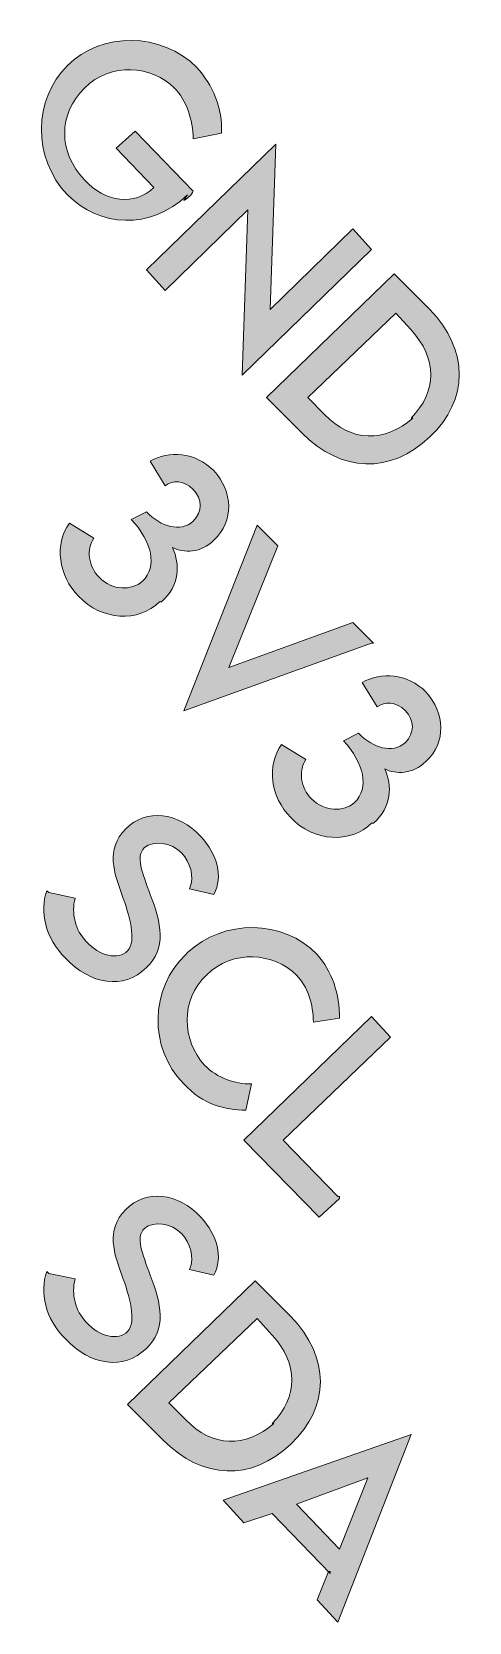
# Model space of a CAD drawing. Extents: x 16 to 211, y 699 to 771.
# Drawn here: x 165.53 to 173.59, y 742.06 to 771.41 of the extents above; entities that cross this region are included whole.
import ezdxf

# ---------------------------------------------------------------- set-up
doc = ezdxf.new("R2010")
doc.units = 0
doc.header["$MEASUREMENT"] = 0
doc.layers.add('Layer 1', color=7, linetype='Continuous', lineweight=0)

# ---------------------------------------------------------------- blocks, each defined once
blk = doc.blocks.new('Block_5')
at = {"layer": 'Layer 1', "true_color": 0x232323, "transparency": 33554687}
h = blk.add_hatch(color=250, dxfattribs=at)
h.dxf.hatch_style = 2
edge = h.paths.add_edge_path()
edge.add_spline(control_points=[(167.879, 760.889), (167.498, 760.509), (166.806, 760.543), (166.391, 760.993), (166.01, 761.374), (165.941, 761.962), (166.218, 762.343), (166.218, 762.343), (166.668, 762.066), (166.668, 762.066), (166.529, 761.859), (166.564, 761.547), (166.772, 761.339), (167.014, 761.097), (167.36, 761.097), (167.568, 761.27), (167.845, 761.547), (167.741, 761.997), (167.36, 762.412), (167.36, 762.412), (167.637, 762.551), (167.637, 762.551), (167.914, 762.274), (168.26, 762.17), (168.502, 762.378), (168.675, 762.551), (168.675, 762.793), (168.502, 762.966), (168.329, 763.139), (168.121, 763.139), (167.983, 763.035), (167.983, 763.035), (167.706, 763.485), (167.706, 763.485), (168.052, 763.693), (168.537, 763.658), (168.883, 763.312), (169.229, 762.931), (169.263, 762.378), (168.883, 762.032), (168.64, 761.789), (168.329, 761.789), (168.121, 761.893), (168.26, 761.582), (168.26, 761.201), (167.914, 760.889), (167.914, 760.889), (167.914, 760.889), (167.914, 760.889), (167.914, 760.889), (167.879, 760.889), (167.879, 760.889)], knot_values=[0, 0, 0, 0, 1, 1, 1, 2, 2, 2, 3, 3, 3, 4, 4, 4, 5, 5, 5, 6, 6, 6, 7, 7, 7, 8, 8, 8, 9, 9, 9, 10, 10, 10, 11, 11, 11, 12, 12, 12, 13, 13, 13, 14, 14, 14, 15, 15, 15, 16, 16, 16, 17, 17, 17, 17], degree=3, periodic=0)
h = blk.add_hatch(color=250, dxfattribs=at)
h.dxf.hatch_style = 2
edge = h.paths.add_edge_path()
edge.add_spline(control_points=[(171.79, 760.128), (171.79, 760.128), (168.329, 758.882), (168.329, 758.882), (168.329, 758.882), (168.329, 758.882), (168.329, 758.882), (168.329, 758.882), (169.679, 762.308), (169.679, 762.308), (169.679, 762.308), (170.059, 761.928), (170.059, 761.928), (170.059, 761.928), (169.16, 759.678), (169.16, 759.678), (169.16, 759.678), (171.444, 760.509), (171.444, 760.509), (171.444, 760.509), (171.824, 760.128), (171.824, 760.128), (171.824, 760.128), (171.79, 760.128), (171.79, 760.128), (171.79, 760.128), (171.79, 760.128), (171.79, 760.128)], knot_values=[0, 0, 0, 0, 1, 1, 1, 2, 2, 2, 3, 3, 3, 4, 4, 4, 5, 5, 5, 6, 6, 6, 7, 7, 7, 8, 8, 8, 9, 9, 9, 9], degree=3, periodic=0)
h = blk.add_hatch(color=250, dxfattribs=at)
h.dxf.hatch_style = 2
edge = h.paths.add_edge_path()
edge.add_spline(control_points=[(171.79, 756.806), (171.409, 756.425), (170.717, 756.46), (170.302, 756.91), (169.921, 757.29), (169.852, 757.879), (170.129, 758.259), (170.129, 758.259), (170.579, 757.982), (170.579, 757.982), (170.44, 757.775), (170.475, 757.463), (170.682, 757.256), (170.925, 757.013), (171.271, 757.013), (171.478, 757.186), (171.755, 757.463), (171.651, 757.913), (171.271, 758.329), (171.271, 758.329), (171.548, 758.467), (171.548, 758.467), (171.824, 758.19), (172.17, 758.086), (172.413, 758.294), (172.586, 758.467), (172.586, 758.709), (172.413, 758.882), (172.24, 759.055), (172.032, 759.055), (171.894, 758.951), (171.894, 758.951), (171.617, 759.401), (171.617, 759.401), (171.963, 759.609), (172.447, 759.574), (172.793, 759.228), (173.14, 758.848), (173.174, 758.294), (172.793, 757.948), (172.551, 757.706), (172.24, 757.706), (172.032, 757.809), (172.17, 757.498), (172.17, 757.117), (171.824, 756.806), (171.824, 756.806), (171.824, 756.806), (171.824, 756.806), (171.824, 756.806), (171.79, 756.806), (171.79, 756.806)], knot_values=[0, 0, 0, 0, 1, 1, 1, 2, 2, 2, 3, 3, 3, 4, 4, 4, 5, 5, 5, 6, 6, 6, 7, 7, 7, 8, 8, 8, 9, 9, 9, 10, 10, 10, 11, 11, 11, 12, 12, 12, 13, 13, 13, 14, 14, 14, 15, 15, 15, 16, 16, 16, 17, 17, 17, 17], degree=3, periodic=0)
at = {"layer": 'Layer 1'}
for points, knots in [([(167.879, 760.889), (167.498, 760.509), (166.806, 760.543), (166.391, 760.993), (166.01, 761.374), (165.941, 761.962), (166.218, 762.343), (166.218, 762.343), (166.668, 762.066), (166.668, 762.066), (166.529, 761.859), (166.564, 761.547), (166.772, 761.339), (167.014, 761.097), (167.36, 761.097), (167.568, 761.27), (167.845, 761.547), (167.741, 761.997), (167.36, 762.412), (167.36, 762.412), (167.637, 762.551), (167.637, 762.551), (167.914, 762.274), (168.26, 762.17), (168.502, 762.378), (168.675, 762.551), (168.675, 762.793), (168.502, 762.966), (168.329, 763.139), (168.121, 763.139), (167.983, 763.035), (167.983, 763.035), (167.706, 763.485), (167.706, 763.485), (168.052, 763.693), (168.537, 763.658), (168.883, 763.312), (169.229, 762.931), (169.263, 762.378), (168.883, 762.032), (168.64, 761.789), (168.329, 761.789), (168.121, 761.893), (168.26, 761.582), (168.26, 761.201), (167.914, 760.889), (167.914, 760.889), (167.914, 760.889), (167.914, 760.889), (167.914, 760.889), (167.879, 760.889), (167.879, 760.889)], [0, 0, 0, 0, 1, 1, 1, 2, 2, 2, 3, 3, 3, 4, 4, 4, 5, 5, 5, 6, 6, 6, 7, 7, 7, 8, 8, 8, 9, 9, 9, 10, 10, 10, 11, 11, 11, 12, 12, 12, 13, 13, 13, 14, 14, 14, 15, 15, 15, 16, 16, 16, 17, 17, 17, 17]), ([(171.79, 760.128), (171.79, 760.128), (168.329, 758.882), (168.329, 758.882), (168.329, 758.882), (168.329, 758.882), (168.329, 758.882), (168.329, 758.882), (169.679, 762.308), (169.679, 762.308), (169.679, 762.308), (170.059, 761.928), (170.059, 761.928), (170.059, 761.928), (169.16, 759.678), (169.16, 759.678), (169.16, 759.678), (171.444, 760.509), (171.444, 760.509), (171.444, 760.509), (171.824, 760.128), (171.824, 760.128), (171.824, 760.128), (171.79, 760.128), (171.79, 760.128), (171.79, 760.128), (171.79, 760.128), (171.79, 760.128)], [0, 0, 0, 0, 1, 1, 1, 2, 2, 2, 3, 3, 3, 4, 4, 4, 5, 5, 5, 6, 6, 6, 7, 7, 7, 8, 8, 8, 9, 9, 9, 9]), ([(171.79, 756.806), (171.409, 756.425), (170.717, 756.46), (170.302, 756.91), (169.921, 757.29), (169.852, 757.879), (170.129, 758.259), (170.129, 758.259), (170.579, 757.982), (170.579, 757.982), (170.44, 757.775), (170.475, 757.463), (170.682, 757.256), (170.925, 757.013), (171.271, 757.013), (171.478, 757.186), (171.755, 757.463), (171.651, 757.913), (171.271, 758.329), (171.271, 758.329), (171.548, 758.467), (171.548, 758.467), (171.824, 758.19), (172.17, 758.086), (172.413, 758.294), (172.586, 758.467), (172.586, 758.709), (172.413, 758.882), (172.24, 759.055), (172.032, 759.055), (171.894, 758.951), (171.894, 758.951), (171.617, 759.401), (171.617, 759.401), (171.963, 759.609), (172.447, 759.574), (172.793, 759.228), (173.14, 758.848), (173.174, 758.294), (172.793, 757.948), (172.551, 757.706), (172.24, 757.706), (172.032, 757.809), (172.17, 757.498), (172.17, 757.117), (171.824, 756.806), (171.824, 756.806), (171.824, 756.806), (171.824, 756.806), (171.824, 756.806), (171.79, 756.806), (171.79, 756.806)], [0, 0, 0, 0, 1, 1, 1, 2, 2, 2, 3, 3, 3, 4, 4, 4, 5, 5, 5, 6, 6, 6, 7, 7, 7, 8, 8, 8, 9, 9, 9, 10, 10, 10, 11, 11, 11, 12, 12, 12, 13, 13, 13, 14, 14, 14, 15, 15, 15, 16, 16, 16, 17, 17, 17, 17])]:
    blk.add_open_spline(points, degree=3, knots=knots, dxfattribs=at)
blk = doc.blocks.new('Block_6')
at = {"layer": 'Layer 1', "true_color": 0x232323, "transparency": 33554687}
h = blk.add_hatch(color=250, dxfattribs=at)
h.dxf.hatch_style = 2
edge = h.paths.add_edge_path()
edge.add_spline(control_points=[(168.398, 768.399), (167.706, 767.742), (166.772, 767.811), (166.183, 768.399), (165.526, 769.092), (165.56, 770.164), (166.183, 770.787), (166.806, 771.41), (167.914, 771.41), (168.571, 770.753), (168.848, 770.441), (169.056, 769.991), (169.021, 769.541), (169.021, 769.541), (168.502, 769.438), (168.502, 769.438), (168.502, 769.784), (168.364, 770.164), (168.156, 770.372), (167.741, 770.787), (166.979, 770.857), (166.495, 770.372), (166.01, 769.888), (166.01, 769.195), (166.495, 768.676), (166.876, 768.261), (167.429, 768.192), (167.775, 768.538), (167.775, 768.538), (167.775, 768.538), (167.775, 768.538), (167.775, 768.538), (167.083, 769.265), (167.083, 769.265), (167.083, 769.265), (167.429, 769.576), (167.429, 769.576), (167.429, 769.576), (168.502, 768.469), (168.502, 768.469), (168.467, 768.399), (168.398, 768.33), (168.329, 768.296), (168.329, 768.296), (168.398, 768.399), (168.398, 768.399), (168.398, 768.399), (168.398, 768.399), (168.398, 768.399)], knot_values=[0, 0, 0, 0, 1, 1, 1, 2, 2, 2, 3, 3, 3, 4, 4, 4, 5, 5, 5, 6, 6, 6, 7, 7, 7, 8, 8, 8, 9, 9, 9, 10, 10, 10, 11, 11, 11, 12, 12, 12, 13, 13, 13, 14, 14, 14, 15, 15, 15, 16, 16, 16, 16], degree=3, periodic=0)
h = blk.add_hatch(color=250, dxfattribs=at)
h.dxf.hatch_style = 2
edge = h.paths.add_edge_path()
edge.add_spline(control_points=[(171.79, 767.396), (171.79, 767.396), (169.402, 765.077), (169.402, 765.077), (169.402, 765.077), (169.402, 765.077), (169.402, 765.077), (169.402, 765.077), (169.506, 768.123), (169.506, 768.123), (169.506, 768.123), (167.983, 766.634), (167.983, 766.634), (167.983, 766.634), (167.637, 767.015), (167.637, 767.015), (167.637, 767.015), (170.025, 769.334), (170.025, 769.334), (170.025, 769.334), (170.025, 769.334), (170.025, 769.334), (170.025, 769.334), (169.921, 766.288), (169.921, 766.288), (169.921, 766.288), (171.444, 767.776), (171.444, 767.776), (171.444, 767.776), (171.79, 767.396), (171.79, 767.396)], knot_values=[0, 0, 0, 0, 1, 1, 1, 2, 2, 2, 3, 3, 3, 4, 4, 4, 5, 5, 5, 6, 6, 6, 7, 7, 7, 8, 8, 8, 9, 9, 9, 10, 10, 10, 10], degree=3, periodic=0)
h = blk.add_hatch(color=250, dxfattribs=at)
h.dxf.hatch_style = 2
edge = h.paths.add_edge_path()
edge.add_spline(control_points=[(172.517, 764.281), (173.001, 764.766), (173.001, 765.389), (172.517, 765.908), (172.517, 765.908), (172.24, 766.219), (172.24, 766.219), (172.24, 766.219), (170.613, 764.662), (170.613, 764.662), (170.613, 764.662), (170.925, 764.35), (170.925, 764.35), (171.409, 763.831), (172.032, 763.831), (172.551, 764.281), (172.551, 764.281), (172.517, 764.281), (172.517, 764.281)], knot_values=[0, 0, 0, 0, 1, 1, 1, 2, 2, 2, 3, 3, 3, 4, 4, 4, 5, 5, 5, 6, 6, 6, 6], degree=3, periodic=0)
edge = h.paths.add_edge_path()
edge.add_spline(control_points=[(172.863, 763.935), (172.136, 763.243), (171.236, 763.277), (170.509, 764.004), (170.509, 764.004), (169.852, 764.662), (169.852, 764.662), (169.852, 764.662), (172.205, 766.946), (172.205, 766.946), (172.205, 766.946), (172.863, 766.288), (172.863, 766.288), (173.589, 765.527), (173.589, 764.627), (172.863, 763.935), (172.863, 763.935), (172.863, 763.935), (172.863, 763.935), (172.863, 763.935), (172.863, 763.935), (172.863, 763.935)], knot_values=[0, 0, 0, 0, 1, 1, 1, 2, 2, 2, 3, 3, 3, 4, 4, 4, 5, 5, 5, 6, 6, 6, 7, 7, 7, 7], degree=3, periodic=0)
at = {"layer": 'Layer 1'}
for points, knots in [([(168.398, 768.399), (167.706, 767.742), (166.772, 767.811), (166.183, 768.399), (165.526, 769.092), (165.56, 770.164), (166.183, 770.787), (166.806, 771.41), (167.914, 771.41), (168.571, 770.753), (168.848, 770.441), (169.056, 769.991), (169.021, 769.541), (169.021, 769.541), (168.502, 769.438), (168.502, 769.438), (168.502, 769.784), (168.364, 770.164), (168.156, 770.372), (167.741, 770.787), (166.979, 770.857), (166.495, 770.372), (166.01, 769.888), (166.01, 769.195), (166.495, 768.676), (166.876, 768.261), (167.429, 768.192), (167.775, 768.538), (167.775, 768.538), (167.775, 768.538), (167.775, 768.538), (167.775, 768.538), (167.083, 769.265), (167.083, 769.265), (167.083, 769.265), (167.429, 769.576), (167.429, 769.576), (167.429, 769.576), (168.502, 768.469), (168.502, 768.469), (168.467, 768.399), (168.398, 768.33), (168.329, 768.296), (168.329, 768.296), (168.398, 768.399), (168.398, 768.399), (168.398, 768.399), (168.398, 768.399), (168.398, 768.399)], [0, 0, 0, 0, 1, 1, 1, 2, 2, 2, 3, 3, 3, 4, 4, 4, 5, 5, 5, 6, 6, 6, 7, 7, 7, 8, 8, 8, 9, 9, 9, 10, 10, 10, 11, 11, 11, 12, 12, 12, 13, 13, 13, 14, 14, 14, 15, 15, 15, 16, 16, 16, 16]), ([(171.79, 767.396), (171.79, 767.396), (169.402, 765.077), (169.402, 765.077), (169.402, 765.077), (169.402, 765.077), (169.402, 765.077), (169.402, 765.077), (169.506, 768.123), (169.506, 768.123), (169.506, 768.123), (167.983, 766.634), (167.983, 766.634), (167.983, 766.634), (167.637, 767.015), (167.637, 767.015), (167.637, 767.015), (170.025, 769.334), (170.025, 769.334), (170.025, 769.334), (170.025, 769.334), (170.025, 769.334), (170.025, 769.334), (169.921, 766.288), (169.921, 766.288), (169.921, 766.288), (171.444, 767.776), (171.444, 767.776), (171.444, 767.776), (171.79, 767.396), (171.79, 767.396)], [0, 0, 0, 0, 1, 1, 1, 2, 2, 2, 3, 3, 3, 4, 4, 4, 5, 5, 5, 6, 6, 6, 7, 7, 7, 8, 8, 8, 9, 9, 9, 10, 10, 10, 10]), ([(172.863, 763.935), (172.136, 763.243), (171.236, 763.277), (170.509, 764.004), (170.509, 764.004), (169.852, 764.662), (169.852, 764.662), (169.852, 764.662), (172.205, 766.946), (172.205, 766.946), (172.205, 766.946), (172.863, 766.288), (172.863, 766.288), (173.589, 765.527), (173.589, 764.627), (172.863, 763.935), (172.863, 763.935), (172.863, 763.935), (172.863, 763.935), (172.863, 763.935), (172.863, 763.935), (172.863, 763.935)], [0, 0, 0, 0, 1, 1, 1, 2, 2, 2, 3, 3, 3, 4, 4, 4, 5, 5, 5, 6, 6, 6, 7, 7, 7, 7]), ([(172.517, 764.281), (173.001, 764.766), (173.001, 765.389), (172.517, 765.908), (172.517, 765.908), (172.24, 766.219), (172.24, 766.219), (172.24, 766.219), (170.613, 764.662), (170.613, 764.662), (170.613, 764.662), (170.925, 764.35), (170.925, 764.35), (171.409, 763.831), (172.032, 763.831), (172.551, 764.281), (172.551, 764.281), (172.517, 764.281), (172.517, 764.281)], [0, 0, 0, 0, 1, 1, 1, 2, 2, 2, 3, 3, 3, 4, 4, 4, 5, 5, 5, 6, 6, 6, 6])]:
    blk.add_open_spline(points, degree=3, knots=knots, dxfattribs=at)
blk = doc.blocks.new('Block_7')
at = {"layer": 'Layer 1', "true_color": 0x232323, "transparency": 33554687}
h = blk.add_hatch(color=250, dxfattribs=at)
h.dxf.hatch_style = 2
edge = h.paths.add_edge_path()
edge.add_spline(control_points=[(165.837, 755.525), (165.837, 755.525), (166.322, 755.421), (166.322, 755.421), (166.253, 755.145), (166.322, 754.833), (166.529, 754.625), (166.772, 754.349), (167.118, 754.279), (167.291, 754.452), (167.464, 754.625), (167.325, 755.11), (167.187, 755.491), (167.049, 755.871), (166.876, 756.321), (167.256, 756.702), (167.637, 757.083), (168.225, 757.013), (168.641, 756.564), (168.952, 756.217), (169.056, 755.837), (168.883, 755.491), (168.883, 755.491), (168.433, 755.595), (168.433, 755.595), (168.537, 755.837), (168.433, 756.079), (168.294, 756.252), (168.087, 756.46), (167.775, 756.494), (167.602, 756.356), (167.429, 756.183), (167.568, 755.906), (167.706, 755.491), (167.914, 754.972), (168.018, 754.487), (167.637, 754.141), (167.222, 753.726), (166.599, 753.83), (166.149, 754.314), (165.768, 754.695), (165.664, 755.179), (165.803, 755.56), (165.803, 755.56), (165.803, 755.56), (165.803, 755.56), (165.803, 755.56), (165.837, 755.525), (165.837, 755.525)], knot_values=[0, 0, 0, 0, 1, 1, 1, 2, 2, 2, 3, 3, 3, 4, 4, 4, 5, 5, 5, 6, 6, 6, 7, 7, 7, 8, 8, 8, 9, 9, 9, 10, 10, 10, 11, 11, 11, 12, 12, 12, 13, 13, 13, 14, 14, 14, 15, 15, 15, 16, 16, 16, 16], degree=3, periodic=0)
h = blk.add_hatch(color=250, dxfattribs=at)
h.dxf.hatch_style = 2
edge = h.paths.add_edge_path()
edge.add_spline(control_points=[(168.398, 754.418), (169.056, 755.041), (170.163, 755.041), (170.786, 754.383), (171.063, 754.072), (171.201, 753.656), (171.201, 753.207), (171.201, 753.207), (170.717, 753.137), (170.717, 753.137), (170.717, 753.449), (170.613, 753.795), (170.406, 754.003), (169.99, 754.418), (169.229, 754.487), (168.744, 754.003), (168.26, 753.553), (168.294, 752.791), (168.71, 752.341), (168.952, 752.099), (169.263, 751.995), (169.575, 751.995), (169.575, 751.995), (169.471, 751.511), (169.471, 751.511), (169.09, 751.511), (168.675, 751.615), (168.329, 751.995), (167.672, 752.653), (167.706, 753.76), (168.364, 754.383), (168.364, 754.383), (168.364, 754.383), (168.364, 754.383), (168.364, 754.383), (168.398, 754.418), (168.398, 754.418)], knot_values=[0, 0, 0, 0, 1, 1, 1, 2, 2, 2, 3, 3, 3, 4, 4, 4, 5, 5, 5, 6, 6, 6, 7, 7, 7, 8, 8, 8, 9, 9, 9, 10, 10, 10, 11, 11, 11, 12, 12, 12, 12], degree=3, periodic=0)
h = blk.add_hatch(color=250, dxfattribs=at)
h.dxf.hatch_style = 2
edge = h.paths.add_edge_path()
edge.add_spline(control_points=[(171.201, 749.884), (171.201, 749.884), (170.821, 749.538), (170.821, 749.538), (170.821, 749.538), (169.436, 750.957), (169.436, 750.957), (169.436, 750.957), (171.79, 753.241), (171.79, 753.241), (171.79, 753.241), (172.136, 752.86), (172.136, 752.86), (172.136, 752.86), (170.163, 750.957), (170.163, 750.957), (170.163, 750.957), (171.167, 749.919), (171.167, 749.919), (171.167, 749.919), (171.201, 749.919), (171.201, 749.919), (171.201, 749.919), (171.201, 749.884), (171.201, 749.884)], knot_values=[0, 0, 0, 0, 1, 1, 1, 2, 2, 2, 3, 3, 3, 4, 4, 4, 5, 5, 5, 6, 6, 6, 7, 7, 7, 8, 8, 8, 8], degree=3, periodic=0)
at = {"layer": 'Layer 1'}
for points, knots in [([(165.837, 755.525), (165.837, 755.525), (166.322, 755.421), (166.322, 755.421), (166.253, 755.145), (166.322, 754.833), (166.529, 754.625), (166.772, 754.349), (167.118, 754.279), (167.291, 754.452), (167.464, 754.625), (167.325, 755.11), (167.187, 755.491), (167.049, 755.871), (166.876, 756.321), (167.256, 756.702), (167.637, 757.083), (168.225, 757.013), (168.641, 756.564), (168.952, 756.217), (169.056, 755.837), (168.883, 755.491), (168.883, 755.491), (168.433, 755.595), (168.433, 755.595), (168.537, 755.837), (168.433, 756.079), (168.294, 756.252), (168.087, 756.46), (167.775, 756.494), (167.602, 756.356), (167.429, 756.183), (167.568, 755.906), (167.706, 755.491), (167.914, 754.972), (168.018, 754.487), (167.637, 754.141), (167.222, 753.726), (166.599, 753.83), (166.149, 754.314), (165.768, 754.695), (165.664, 755.179), (165.803, 755.56), (165.803, 755.56), (165.803, 755.56), (165.803, 755.56), (165.803, 755.56), (165.837, 755.525), (165.837, 755.525)], [0, 0, 0, 0, 1, 1, 1, 2, 2, 2, 3, 3, 3, 4, 4, 4, 5, 5, 5, 6, 6, 6, 7, 7, 7, 8, 8, 8, 9, 9, 9, 10, 10, 10, 11, 11, 11, 12, 12, 12, 13, 13, 13, 14, 14, 14, 15, 15, 15, 16, 16, 16, 16]), ([(168.398, 754.418), (169.056, 755.041), (170.163, 755.041), (170.786, 754.383), (171.063, 754.072), (171.201, 753.656), (171.201, 753.207), (171.201, 753.207), (170.717, 753.137), (170.717, 753.137), (170.717, 753.449), (170.613, 753.795), (170.406, 754.003), (169.99, 754.418), (169.229, 754.487), (168.744, 754.003), (168.26, 753.553), (168.294, 752.791), (168.71, 752.341), (168.952, 752.099), (169.263, 751.995), (169.575, 751.995), (169.575, 751.995), (169.471, 751.511), (169.471, 751.511), (169.09, 751.511), (168.675, 751.615), (168.329, 751.995), (167.672, 752.653), (167.706, 753.76), (168.364, 754.383), (168.364, 754.383), (168.364, 754.383), (168.364, 754.383), (168.364, 754.383), (168.398, 754.418), (168.398, 754.418)], [0, 0, 0, 0, 1, 1, 1, 2, 2, 2, 3, 3, 3, 4, 4, 4, 5, 5, 5, 6, 6, 6, 7, 7, 7, 8, 8, 8, 9, 9, 9, 10, 10, 10, 11, 11, 11, 12, 12, 12, 12]), ([(171.201, 749.884), (171.201, 749.884), (170.821, 749.538), (170.821, 749.538), (170.821, 749.538), (169.436, 750.957), (169.436, 750.957), (169.436, 750.957), (171.79, 753.241), (171.79, 753.241), (171.79, 753.241), (172.136, 752.86), (172.136, 752.86), (172.136, 752.86), (170.163, 750.957), (170.163, 750.957), (170.163, 750.957), (171.167, 749.919), (171.167, 749.919), (171.167, 749.919), (171.201, 749.919), (171.201, 749.919), (171.201, 749.919), (171.201, 749.884), (171.201, 749.884)], [0, 0, 0, 0, 1, 1, 1, 2, 2, 2, 3, 3, 3, 4, 4, 4, 5, 5, 5, 6, 6, 6, 7, 7, 7, 8, 8, 8, 8])]:
    blk.add_open_spline(points, degree=3, knots=knots, dxfattribs=at)
blk = doc.blocks.new('Block_8')
at = {"layer": 'Layer 1', "true_color": 0x232323, "transparency": 33554687}
h = blk.add_hatch(color=250, dxfattribs=at)
h.dxf.hatch_style = 2
edge = h.paths.add_edge_path()
edge.add_spline(control_points=[(165.837, 748.5), (165.837, 748.5), (166.322, 748.396), (166.322, 748.396), (166.253, 748.119), (166.322, 747.808), (166.529, 747.6), (166.772, 747.323), (167.118, 747.254), (167.291, 747.427), (167.464, 747.6), (167.325, 748.085), (167.187, 748.465), (167.049, 748.846), (166.876, 749.296), (167.256, 749.677), (167.637, 750.057), (168.225, 749.988), (168.641, 749.538), (168.952, 749.192), (169.056, 748.811), (168.883, 748.465), (168.883, 748.465), (168.433, 748.569), (168.433, 748.569), (168.537, 748.811), (168.433, 749.054), (168.294, 749.227), (168.087, 749.434), (167.775, 749.469), (167.602, 749.33), (167.429, 749.157), (167.568, 748.881), (167.706, 748.465), (167.914, 747.946), (168.018, 747.462), (167.637, 747.116), (167.222, 746.7), (166.599, 746.804), (166.149, 747.289), (165.768, 747.669), (165.664, 748.154), (165.803, 748.535), (165.803, 748.535), (165.803, 748.535), (165.803, 748.535), (165.803, 748.535), (165.837, 748.5), (165.837, 748.5)], knot_values=[0, 0, 0, 0, 1, 1, 1, 2, 2, 2, 3, 3, 3, 4, 4, 4, 5, 5, 5, 6, 6, 6, 7, 7, 7, 8, 8, 8, 9, 9, 9, 10, 10, 10, 11, 11, 11, 12, 12, 12, 13, 13, 13, 14, 14, 14, 15, 15, 15, 16, 16, 16, 16], degree=3, periodic=0)
h = blk.add_hatch(color=250, dxfattribs=at)
h.dxf.hatch_style = 2
edge = h.paths.add_edge_path()
edge.add_spline(control_points=[(169.956, 745.731), (170.44, 746.216), (170.44, 746.839), (169.956, 747.358), (169.956, 747.358), (169.679, 747.669), (169.679, 747.669), (169.679, 747.669), (168.052, 746.112), (168.052, 746.112), (168.052, 746.112), (168.364, 745.8), (168.364, 745.8), (168.848, 745.281), (169.471, 745.281), (169.99, 745.731), (169.99, 745.731), (169.956, 745.731), (169.956, 745.731)], knot_values=[0, 0, 0, 0, 1, 1, 1, 2, 2, 2, 3, 3, 3, 4, 4, 4, 5, 5, 5, 6, 6, 6, 6], degree=3, periodic=0)
edge = h.paths.add_edge_path()
edge.add_spline(control_points=[(170.302, 745.351), (169.575, 744.658), (168.675, 744.693), (167.948, 745.42), (167.948, 745.42), (167.291, 746.077), (167.291, 746.077), (167.291, 746.077), (169.644, 748.361), (169.644, 748.361), (169.644, 748.361), (170.302, 747.704), (170.302, 747.704), (171.028, 746.943), (171.028, 746.043), (170.302, 745.351), (170.302, 745.351), (170.302, 745.351), (170.302, 745.351), (170.302, 745.351), (170.302, 745.351), (170.302, 745.351)], knot_values=[0, 0, 0, 0, 1, 1, 1, 2, 2, 2, 3, 3, 3, 4, 4, 4, 5, 5, 5, 6, 6, 6, 7, 7, 7, 7], degree=3, periodic=0)
h = blk.add_hatch(color=250, dxfattribs=at)
h.dxf.hatch_style = 2
edge = h.paths.add_edge_path()
edge.add_spline(control_points=[(171.201, 743.413), (171.201, 743.413), (171.721, 744.728), (171.721, 744.728), (171.721, 744.728), (170.406, 744.243), (170.406, 744.243), (170.406, 744.243), (171.201, 743.413), (171.201, 743.413)], knot_values=[0, 0, 0, 0, 1, 1, 1, 2, 2, 2, 3, 3, 3, 3], degree=3, periodic=0)
edge = h.paths.add_edge_path()
edge.add_spline(control_points=[(171.028, 742.963), (171.028, 742.963), (169.956, 744.07), (169.956, 744.07), (169.956, 744.07), (169.436, 743.897), (169.436, 743.897), (169.436, 743.897), (169.056, 744.312), (169.056, 744.312), (169.056, 744.312), (172.517, 745.524), (172.517, 745.524), (172.517, 745.524), (172.517, 745.524), (172.517, 745.524), (172.517, 745.524), (171.167, 742.063), (171.167, 742.063), (171.167, 742.063), (170.786, 742.478), (170.786, 742.478), (170.786, 742.478), (170.994, 742.997), (170.994, 742.997), (170.994, 742.997), (171.028, 742.997), (171.028, 742.997), (171.028, 742.997), (171.028, 742.963), (171.028, 742.963)], knot_values=[0, 0, 0, 0, 1, 1, 1, 2, 2, 2, 3, 3, 3, 4, 4, 4, 5, 5, 5, 6, 6, 6, 7, 7, 7, 8, 8, 8, 9, 9, 9, 10, 10, 10, 10], degree=3, periodic=0)
at = {"layer": 'Layer 1'}
for points, knots in [([(165.837, 748.5), (165.837, 748.5), (166.322, 748.396), (166.322, 748.396), (166.253, 748.119), (166.322, 747.808), (166.529, 747.6), (166.772, 747.323), (167.118, 747.254), (167.291, 747.427), (167.464, 747.6), (167.325, 748.085), (167.187, 748.465), (167.049, 748.846), (166.876, 749.296), (167.256, 749.677), (167.637, 750.057), (168.225, 749.988), (168.641, 749.538), (168.952, 749.192), (169.056, 748.811), (168.883, 748.465), (168.883, 748.465), (168.433, 748.569), (168.433, 748.569), (168.537, 748.811), (168.433, 749.054), (168.294, 749.227), (168.087, 749.434), (167.775, 749.469), (167.602, 749.33), (167.429, 749.157), (167.568, 748.881), (167.706, 748.465), (167.914, 747.946), (168.018, 747.462), (167.637, 747.116), (167.222, 746.7), (166.599, 746.804), (166.149, 747.289), (165.768, 747.669), (165.664, 748.154), (165.803, 748.535), (165.803, 748.535), (165.803, 748.535), (165.803, 748.535), (165.803, 748.535), (165.837, 748.5), (165.837, 748.5)], [0, 0, 0, 0, 1, 1, 1, 2, 2, 2, 3, 3, 3, 4, 4, 4, 5, 5, 5, 6, 6, 6, 7, 7, 7, 8, 8, 8, 9, 9, 9, 10, 10, 10, 11, 11, 11, 12, 12, 12, 13, 13, 13, 14, 14, 14, 15, 15, 15, 16, 16, 16, 16]), ([(170.302, 745.351), (169.575, 744.658), (168.675, 744.693), (167.948, 745.42), (167.948, 745.42), (167.291, 746.077), (167.291, 746.077), (167.291, 746.077), (169.644, 748.361), (169.644, 748.361), (169.644, 748.361), (170.302, 747.704), (170.302, 747.704), (171.028, 746.943), (171.028, 746.043), (170.302, 745.351), (170.302, 745.351), (170.302, 745.351), (170.302, 745.351), (170.302, 745.351), (170.302, 745.351), (170.302, 745.351)], [0, 0, 0, 0, 1, 1, 1, 2, 2, 2, 3, 3, 3, 4, 4, 4, 5, 5, 5, 6, 6, 6, 7, 7, 7, 7]), ([(169.956, 745.731), (170.44, 746.216), (170.44, 746.839), (169.956, 747.358), (169.956, 747.358), (169.679, 747.669), (169.679, 747.669), (169.679, 747.669), (168.052, 746.112), (168.052, 746.112), (168.052, 746.112), (168.364, 745.8), (168.364, 745.8), (168.848, 745.281), (169.471, 745.281), (169.99, 745.731), (169.99, 745.731), (169.956, 745.731), (169.956, 745.731)], [0, 0, 0, 0, 1, 1, 1, 2, 2, 2, 3, 3, 3, 4, 4, 4, 5, 5, 5, 6, 6, 6, 6]), ([(171.028, 742.963), (171.028, 742.963), (169.956, 744.07), (169.956, 744.07), (169.956, 744.07), (169.436, 743.897), (169.436, 743.897), (169.436, 743.897), (169.056, 744.312), (169.056, 744.312), (169.056, 744.312), (172.517, 745.524), (172.517, 745.524), (172.517, 745.524), (172.517, 745.524), (172.517, 745.524), (172.517, 745.524), (171.167, 742.063), (171.167, 742.063), (171.167, 742.063), (170.786, 742.478), (170.786, 742.478), (170.786, 742.478), (170.994, 742.997), (170.994, 742.997), (170.994, 742.997), (171.028, 742.997), (171.028, 742.997), (171.028, 742.997), (171.028, 742.963), (171.028, 742.963)], [0, 0, 0, 0, 1, 1, 1, 2, 2, 2, 3, 3, 3, 4, 4, 4, 5, 5, 5, 6, 6, 6, 7, 7, 7, 8, 8, 8, 9, 9, 9, 10, 10, 10, 10]), ([(171.201, 743.413), (171.201, 743.413), (171.721, 744.728), (171.721, 744.728), (171.721, 744.728), (170.406, 744.243), (170.406, 744.243), (170.406, 744.243), (171.201, 743.413), (171.201, 743.413)], [0, 0, 0, 0, 1, 1, 1, 2, 2, 2, 3, 3, 3, 3])]:
    blk.add_open_spline(points, degree=3, knots=knots, dxfattribs=at)
blk = doc.blocks.new('Block_4')
at = {"layer": 'Layer 1'}
for name in ['Block_6', 'Block_5', 'Block_7', 'Block_8']:
    blk.add_blockref(name, (0, 0), dxfattribs=at)

msp = doc.modelspace()

# ---------------------------------------------------------------- block references
at = {"layer": 'Layer 1'}
msp.add_blockref('Block_4', (0, 0), dxfattribs=at)

doc.saveas('drawing.dxf')
